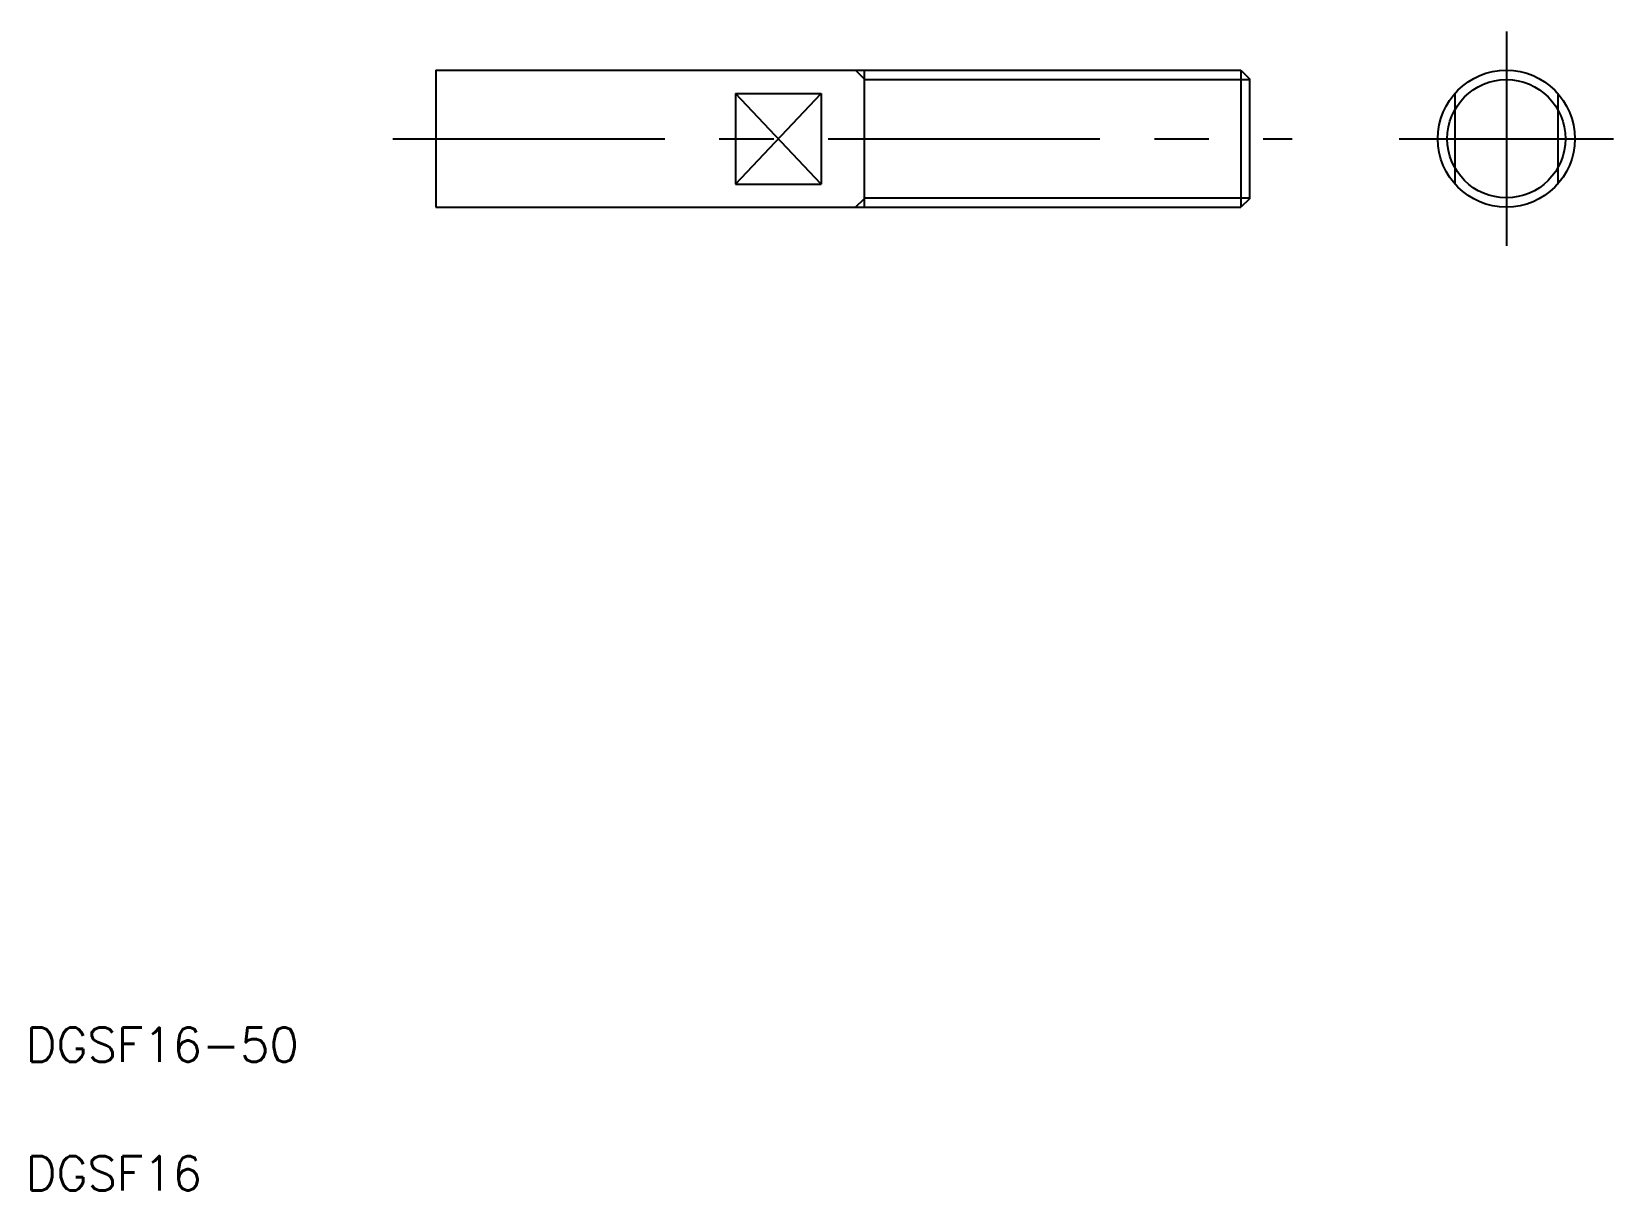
# Model space of a CAD drawing. Extents: x 11 to 195, y 10 to 145.
import ezdxf

# ---------------------------------------------------------------- set-up
doc = ezdxf.new("R2010")
doc.units = 0
doc.linetypes.add('CENTER', pattern=[50.8, 31.75, -6.35, 6.35, -6.35])
doc.linetypes.add('DASHED', pattern=[19.05, 12.7, -6.35])
doc.layers.get('0').update_dxf_attribs({"linetype": 'CONTINUOUS'})
doc.layers.add('CENTER', color=1, linetype='CENTER')
doc.styles.get("Standard").update_dxf_attribs({"font": 'txt', "bigfont": 'BIGFONT'})

msp = doc.modelspace()

# ---------------------------------------------------------------- linework, layer by layer
at = {"color": 7, "linetype": 'CONTINUOUS'}
for p, q in [((57.88, 140.76), (151.88, 140.76)), ((57.88, 140.76), (57.88, 124.76)), ((107.88, 139.76), (106.88, 140.76)), ((107.88, 140.76), (107.88, 124.76)), ((151.88, 140.76), (151.88, 124.76)), ((151.88, 140.76), (152.88, 139.76)), ((152.88, 139.76), (152.88, 125.76)), ((57.88, 136.76), (57.88, 136.76)), ((92.88, 138.05), (102.88, 138.05)), ((92.88, 138.05), (92.88, 127.47)), ((102.88, 138.05), (102.88, 127.47)), ((57.88, 132.76), (57.88, 132.76)), ((92.88, 127.47), (102.88, 127.47)), ((106.88, 124.76), (107.88, 125.76)), ((152.88, 125.76), (151.88, 124.76)), ((57.88, 124.76), (151.88, 124.76))]:
    msp.add_line(p, q, dxfattribs=at)
at = {"color": 3, "linetype": 'CONTINUOUS'}
for p, q in [((107.88, 139.66), (152.88, 139.66)), ((102.88, 127.47), (92.88, 138.05)), ((92.88, 127.47), (102.88, 138.05)), ((107.88, 125.86), (152.88, 125.86))]:
    msp.add_line(p, q, dxfattribs=at)
at = {"color": 3, "linetype": 'DASHED'}
for p, q in [((176.88, 138.05), (176.88, 127.47)), ((188.88, 138.05), (188.88, 127.47))]:
    msp.add_line(p, q, dxfattribs=at)
at = {"color": 7, "linetype": 'CONTINUOUS'}
msp.add_circle((182.88, 132.76), 8, dxfattribs=at)
at = {"color": 3, "linetype": 'CONTINUOUS'}
msp.add_circle((182.88, 132.76), 6.9, dxfattribs=at)
at = {"layer": 'CENTER', "color": 1, "linetype": 'CENTER'}
for p, q in [((182.88, 145.26), (182.88, 120.26)), ((52.88, 132.76), (157.88, 132.76)), ((170.38, 132.76), (195.38, 132.76))]:
    msp.add_line(p, q, dxfattribs=at)

# ---------------------------------------------------------------- texts
at = {"color": 7, "linetype": 'CONTINUOUS'}
for s, p in [('DGSF16-50', (10, 25)), ('DGSF16', (10, 10))]:
    msp.add_text(s, height=4, dxfattribs=at).set_placement(p)

doc.saveas('drawing.dxf')
